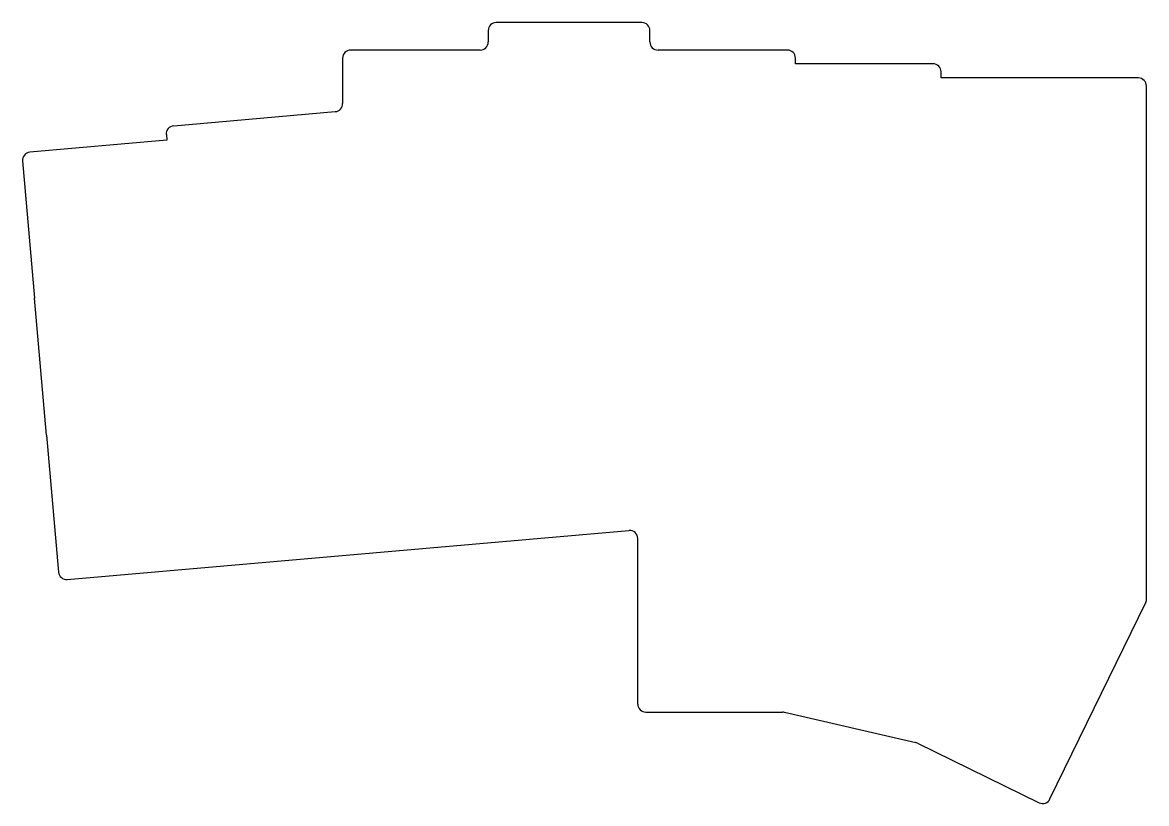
# Model space of a CAD drawing. Header units: millimetres. Extents: x 4 to 143, y -36 to 60.
import ezdxf

# ---------------------------------------------------------------- set-up
doc = ezdxf.new("R2010")
doc.units = ezdxf.units.MM

msp = doc.modelspace()

# ---------------------------------------------------------------- linework, layer by layer
for p, q in [((80.85, 60.14), (62.85, 60.14)), ((61.85, 59.14), (61.85, 57.74)), ((81.85, 57.74), (81.85, 59.14)), ((43.85, 55.74), (43.85, 50.13)), ((60.85, 56.74), (44.85, 56.74)), ((98.85, 56.74), (82.85, 56.74)), ((99.85, 55.04), (99.85, 55.74)), ((116.85, 55.04), (99.85, 55.04)), ((117.85, 53.29), (117.85, 54.04)), ((142.25, 53.29), (117.85, 53.29)), ((143.25, -10.96), (143.25, 52.29)), ((22.96, 47.38), (42.94, 49.13)), ((22.05, 46.3), (22.11, 45.6)), ((22.11, 45.6), (5.17, 44.12)), ((4.27, 43.04), (5.75, 26.1)), ((7.23, 9.16), (5.75, 26.1)), ((7.23, 9.16), (8.71, -7.77)), ((9.79, -8.68), (79.26, -2.6)), ((80.35, -24.06), (80.35, -3.6)), ((131.32, -35.79), (143.16, -11.52)), ((81.35, -25.06), (98.26, -25.06)), ((98.48, -25.08), (114.72, -28.83)), ((114.93, -28.9), (129.98, -36.25))]:
    msp.add_line(p, q)
for centre, start, end in [((62.85, 59.14), 90, 180), ((80.85, 59.14), 0, 90), ((60.85, 57.74), 270, 0), ((82.85, 57.74), 180, 270), ((44.85, 55.74), 90, 180), ((98.85, 55.74), 0, 90), ((116.85, 54.04), 0, 90), ((142.25, 52.29), 0, 90), ((42.85, 50.13), 275, 0), ((23.04, 46.39), 95, 185), ((5.26, 43.12), 95, 185), ((6.74, 26.19), 184.9744, 185), ((8.22, 9.25), 185, 185.0256), ((79.35, -3.6), 0, 95), ((9.71, -7.68), 185, 275), ((142.26, -11.08), 334, 366.1366), ((142.25, -10.96), 359.0187, 360), ((81.35, -24.06), 180, 270), ((98.26, -26.06), 77, 90), ((114.49, -29.8), 64, 77), ((130.42, -35.35), 244, 334)]:
    msp.add_arc(centre, 1, start, end)

doc.saveas('drawing.dxf')
